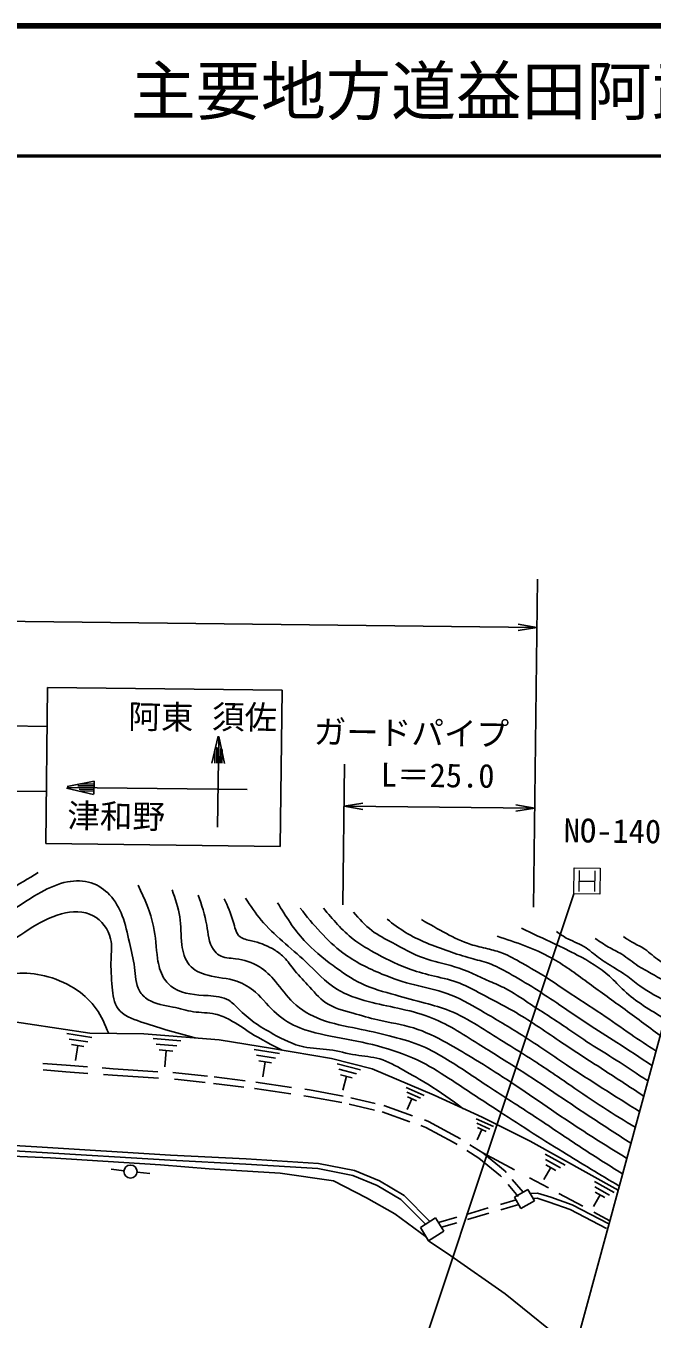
# Model space of a CAD drawing. Units: millimetres, scale not verified. Extents: x 40000 to 680000, y 20000 to 380000.
# Drawn here: x 208696 to 256777, y 280602 to 380000 of the extents above; entities that cross this region are included whole.
import ezdxf
from ezdxf.enums import TextEntityAlignment as Align

# ---------------------------------------------------------------- set-up
doc = ezdxf.new("R2010")
doc.units = ezdxf.units.MM
doc.header["$LTSCALE"] = 1000
for name, color, linetype, lineweight in [('M-BGD', 7, 'Continuous', 25), ('M-BGD-RSTR', 7, 'Continuous', 5), ('M-BMK-SRVR', 3, 'Continuous', 25), ('M-STR-STR3', 7, 'Continuous', 25), ('M-STR-STRC', 7, 'Continuous', 25), ('M-TTL', 2, 'Continuous', 140), ('M-TTL-LINE', 7, 'Continuous', 50)]:
    doc.layers.add(name, color=color, linetype=linetype, lineweight=lineweight)
doc.layers.add('M-TTL-TXT', color=7, linetype='Continuous')
doc.styles.add('ＭＳ ゴシック', font='')
doc.styles.get('ＭＳ ゴシック').set_extended_font_data('MS Gothic')

# ---------------------------------------------------------------- blocks, each defined once
blk = doc.blocks.new('open_arrow')
at = {"color": 0, "linetype": 'Continuous', "lineweight": -2}
blk.add_lwpolyline([(7.5, 1.25), (0, 0), (7.5, -1.25)], dxfattribs=at)

msp = doc.modelspace()

# ---------------------------------------------------------------- linework, layer by layer
at = {"layer": 'M-BGD'}
for p, q in [((213612, 302580), (204096, 304018)), ((211828, 302544), (213754, 302261)), ((217760, 302530), (213612, 302580)), ((223537, 302063), (217760, 302530)), ((218474, 302174), (220582, 301998)), ((212013, 302121), (213460, 301914)), ((212198, 301699), (213156, 301558)), ((212503, 300475), (212677, 301633)), ((218708, 301731), (220287, 301602)), ((218933, 301288), (219982, 301206)), ((219357, 299983), (219463, 301252)), ((227633, 301396), (223537, 302063)), ((226224, 301321), (228170, 301007)), ((232170, 300635), (227633, 301396)), ((211797, 300119), (209997, 300258)), ((226409, 300898), (227866, 300661)), ((226584, 300466), (227552, 300305)), ((226879, 299213), (227073, 300390)), ((235294, 299848), (232170, 300635)), ((232591, 300224), (234396, 299772)), ((211758, 299620), (210012, 299756)), ((213447, 299489), (211758, 299620)), ((213419, 299992), (211797, 300119)), ((215385, 299840), (214543, 299905)), ((215349, 299341), (214648, 299395)), ((218878, 299115), (215349, 299341)), ((218836, 299619), (215385, 299840)), ((220439, 299517), (219976, 299546)), ((222633, 299279), (220439, 299517)), ((225540, 298920), (223162, 299222)), ((232726, 299812), (234082, 299466)), ((232861, 299391), (233759, 299160)), ((233037, 298188), (233310, 299275)), ((240037, 297804), (235294, 299848)), ((220396, 299018), (220100, 299037)), ((222473, 298794), (220396, 299018)), ((225419, 298431), (223103, 298725)), ((226287, 298321), (226261, 298324)), ((229037, 297919), (226287, 298321)), ((229083, 298418), (226355, 298816)), ((230462, 298217), (230112, 298268)), ((233052, 297740), (230462, 298217)), ((237890, 298410), (239283, 297803)), ((230381, 297723), (230047, 297772)), ((232950, 297250), (230381, 297723)), ((235513, 297175), (233637, 297606)), ((237946, 298059), (238990, 297597)), ((237979, 296709), (238340, 297545)), ((237991, 297699), (238688, 297390)), ((243724, 296127), (240037, 297804)), ((235458, 296675), (233518, 297120)), ((238184, 295777), (236048, 296540)), ((238380, 296238), (236188, 297021)), ((239403, 295342), (239032, 295474)), ((239607, 295800), (239300, 295910)), ((241492, 294214), (239403, 295342)), ((241743, 294647), (239607, 295800)), ((243281, 296005), (244604, 295399)), ((243327, 295665), (244322, 295213)), ((243373, 295324), (244030, 295016)), ((247409, 294273), (243724, 296127)), ((209524, 293846), (197140, 294552)), ((242063, 294449), (241743, 294647)), ((243342, 294374), (243701, 295170)), ((254166, 290516), (247409, 294273)), ((209500, 293446), (197119, 294153)), ((210589, 292989), (199990, 293495)), ((219777, 292814), (209500, 293446)), ((219799, 293213), (209524, 293846)), ((241819, 294012), (241492, 294214)), ((243480, 292984), (242546, 293562)), ((243772, 293391), (242784, 294003)), ((245485, 291981), (243772, 293391)), ((246204, 292090), (243772, 293391)), ((248559, 293291), (250099, 292433)), ((219023, 292454), (210589, 292989)), ((222768, 292163), (219023, 292454)), ((225594, 292525), (219777, 292814)), ((225617, 292925), (219799, 293213)), ((231114, 292169), (225594, 292525)), ((231166, 292567), (225617, 292925)), ((233924, 292025), (231166, 292567)), ((245134, 291623), (243480, 292984)), ((248475, 291322), (248997, 292246)), ((248584, 292881), (249737, 292237)), ((248609, 292461), (249374, 292032)), ((216231, 292000), (215243, 292122)), ((217230, 291888), (218219, 291786)), ((228222, 291809), (222768, 292163)), ((232303, 291231), (228222, 291809)), ((233808, 291640), (231114, 292169)), ((235675, 290867), (233808, 291640)), ((235855, 291225), (233924, 292025)), ((245216, 291527), (245134, 291623)), ((245573, 291879), (245485, 291981)), ((246879, 290356), (246034, 291341)), ((248813, 290694), (247352, 291475)), ((234860, 289925), (232303, 291231)), ((237485, 289793), (235675, 290867)), ((237733, 290111), (235855, 291225)), ((246499, 290031), (245715, 290945)), ((246219, 289987), (247248, 290563)), ((247248, 290563), (247737, 289691)), ((247990, 290295), (247419, 290258)), ((249008, 289970), (247990, 290295)), ((251462, 289276), (249626, 290259)), ((252364, 291176), (253864, 290337)), ((252389, 290775), (253512, 290142)), ((252404, 290365), (253159, 289946)), ((237034, 288697), (234860, 289925)), ((239374, 287892), (237485, 289793)), ((239722, 288110), (237733, 290111)), ((246335, 289779), (245128, 289422)), ((246536, 289421), (245155, 289013)), ((246708, 289114), (246219, 289987)), ((247737, 289691), (246708, 289114)), ((247940, 289891), (247636, 289871)), ((248881, 289591), (247940, 289891)), ((250487, 289029), (248881, 289591)), ((250647, 289396), (249008, 289970)), ((253463, 287922), (250647, 289396)), ((252281, 289256), (252782, 290160)), ((239450, 286901), (237034, 288697)), ((238984, 287648), (240153, 288379)), ((240153, 288379), (240789, 287361)), ((241774, 288430), (240379, 288017)), ((244193, 289145), (242528, 288653)), ((244243, 288743), (242598, 288256)), ((253277, 287568), (250487, 289029)), ((253530, 288170), (252315, 288819)), ((239619, 286631), (238984, 287648)), ((240789, 287361), (239619, 286631)), ((241785, 288016), (240599, 287665)), ((241324, 285471), (239619, 286631)), ((245497, 282559), (241324, 285471)), ((250834, 278236), (245497, 282559))]:
    msp.add_line(p, q, dxfattribs=at)
msp.add_circle((216728, 291942), 500, dxfattribs=at)
for points, knots in [([(209649, 314917), (208899, 314470), (208149, 314023), (207394, 313584), (206300, 312949), (205196, 312332), (204084, 311725), (202760, 311003), (201425, 310295), (200036, 309705), (199147, 309328), (198235, 308998), (197304, 308746), (196537, 308539), (195756, 308383), (194974, 308236), (194173, 308085), (193370, 307942), (192561, 307868), (191273, 307751), (189968, 307809), (188680, 307971), (187266, 308150), (185872, 308455), (184525, 308900), (183392, 309274), (182292, 309748), (181197, 310215), (180079, 310692), (178965, 311161), (177813, 311588), (176719, 311993), (175591, 312360), (174656, 313014), (173909, 313537), (173285, 314243), (172638, 314909), (171813, 315758), (170949, 316541), (170117, 317376), (169640, 317856), (169173, 318353), (168661, 318783), (168169, 319195), (167636, 319545), (167058, 319879), (166733, 320067), (166393, 320250), (166043, 320288), (165586, 320337), (165113, 320140), (164651, 319964), (163880, 319671), (163142, 319436), (162375, 319255), (161781, 319115), (161170, 319008), (160557, 318937), (159596, 318825), (158631, 318804), (157665, 318801), (156654, 318799), (155643, 318817), (154634, 318894), (153626, 318972), (152621, 319110), (151635, 319327), (150162, 319652), (148732, 320153), (147316, 320683), (145265, 321451), (143244, 322279), (141224, 323108)], [0, 0, 0, 0, 1, 1, 1, 2, 2, 2, 3, 3, 3, 4, 4, 4, 5, 5, 5, 6, 6, 6, 7, 7, 7, 8, 8, 8, 9, 9, 9, 10, 10, 10, 11, 11, 11, 12, 12, 12, 13, 13, 13, 14, 14, 14, 15, 15, 15, 16, 16, 16, 17, 17, 17, 18, 18, 18, 19, 19, 19, 20, 20, 20, 21, 21, 21, 22, 22, 22, 23, 23, 23, 24, 24, 24, 24]), ([(228375, 301272), (227557, 301687), (226738, 302102), (225966, 302592), (225433, 302931), (224922, 303305), (224362, 303603), (224005, 303794), (223627, 303953), (223234, 304042), (222689, 304165), (222116, 304152), (221564, 304232), (221031, 304310), (220517, 304476), (219982, 304591), (219330, 304732), (218647, 304799), (218090, 305152), (217818, 305325), (217576, 305565), (217418, 305841), (217117, 306364), (217119, 307014), (217043, 307631), (216961, 308296), (216789, 308923), (216641, 309562), (216482, 310248), (216351, 310948), (216099, 311609), (215876, 312194), (215559, 312749), (215126, 313208), (214737, 313620), (214254, 313955), (213720, 314132), (213135, 314325), (212488, 314329), (211879, 314211), (211161, 314071), (210495, 313763), (209857, 313413), (209125, 313010), (208430, 312552), (207744, 312078), (207046, 311595), (206357, 311096), (205630, 310658), (204781, 310147), (203880, 309719), (202978, 309302), (202107, 308898), (201235, 308503), (200357, 308114), (199204, 307605), (198043, 307106), (196827, 306768), (195619, 306433), (194358, 306256), (193108, 306275), (192113, 306289), (191125, 306427), (190136, 306565)], [0, 0, 0, 0, 1, 1, 1, 2, 2, 2, 3, 3, 3, 4, 4, 4, 5, 5, 5, 6, 6, 6, 7, 7, 7, 8, 8, 8, 9, 9, 9, 10, 10, 10, 11, 11, 11, 12, 12, 12, 13, 13, 13, 14, 14, 14, 15, 15, 15, 16, 16, 16, 17, 17, 17, 18, 18, 18, 19, 19, 19, 20, 20, 20, 21, 21, 21, 21]), ([(242242, 296801), (241377, 297436), (240513, 298071), (239606, 298631), (238982, 299016), (238337, 299365), (237692, 299731), (237098, 300067), (236503, 300416), (235860, 300603), (235269, 300774), (234637, 300808), (234022, 300908), (233346, 301019), (232690, 301209), (232015, 301301), (231356, 301391), (230678, 301386), (230033, 301523), (229211, 301697), (228442, 302101), (227693, 302515), (227188, 302794), (226691, 303079), (226230, 303411), (225803, 303718), (225407, 304066), (225024, 304446), (224783, 304686), (224547, 304938), (224267, 305107), (223816, 305378), (223251, 305428), (222684, 305466), (221745, 305527), (220802, 305553), (220056, 306036), (219745, 306237), (219468, 306518), (219272, 306839), (219001, 307281), (218885, 307799), (218808, 308318), (218684, 309150), (218661, 309983), (218498, 310787), (218276, 311876), (217796, 312912), (217317, 313947)], [0, 0, 0, 0, 1, 1, 1, 2, 2, 2, 3, 3, 3, 4, 4, 4, 5, 5, 5, 6, 6, 6, 7, 7, 7, 8, 8, 8, 9, 9, 9, 10, 10, 10, 11, 11, 11, 12, 12, 12, 13, 13, 13, 14, 14, 14, 15, 15, 15, 16, 16, 16, 16]), ([(219918, 313603), (220160, 312914), (220402, 312225), (220508, 311523), (220614, 310826), (220584, 310116), (220677, 309383), (220749, 308816), (220893, 308235), (221241, 307821), (221582, 307417), (222117, 307172), (222657, 307027), (223413, 306825), (224176, 306820), (224886, 306579), (225412, 306401), (225907, 306092), (226333, 305720), (226913, 305213), (227364, 304586), (227933, 304081), (228457, 303617), (229081, 303255), (229734, 302991), (230745, 302581), (231827, 302406), (232898, 302208), (233976, 302008), (235043, 301786), (236096, 301489), (237126, 301198), (238143, 300836), (239095, 300352), (239909, 299938), (240677, 299434), (241442, 298931), (242547, 298204), (243647, 297476), (244752, 296753), (246463, 295634), (248187, 294529), (249927, 293452), (251361, 292565), (252806, 291697), (254251, 290829)], [0, 0, 0, 0, 1, 1, 1, 2, 2, 2, 3, 3, 3, 4, 4, 4, 5, 5, 5, 6, 6, 6, 7, 7, 7, 8, 8, 8, 9, 9, 9, 10, 10, 10, 11, 11, 11, 12, 12, 12, 13, 13, 13, 14, 14, 14, 15, 15, 15, 15]), ([(254506, 291767), (253380, 292474), (252254, 293180), (251144, 293911), (250008, 294659), (248888, 295431), (247752, 296181), (246582, 296952), (245396, 297699), (244228, 298471), (243109, 299211), (242007, 299974), (240853, 300666), (240212, 301050), (239554, 301412), (238863, 301691), (238129, 301987), (237357, 302189), (236585, 302380), (235771, 302581), (234957, 302771), (234136, 302938), (233197, 303129), (232250, 303291), (231348, 303633), (230566, 303929), (229819, 304360), (229224, 304934), (228716, 305424), (228319, 306018), (227855, 306565), (227493, 306993), (227089, 307393), (226622, 307685), (226079, 308026), (225449, 308222), (224787, 308303), (224352, 308355), (223903, 308358), (223544, 308573), (223368, 308677), (223214, 308832), (223095, 309003), (222723, 309538), (222691, 310226), (222579, 310880), (222442, 311683), (222185, 312433), (221927, 313183)], [0, 0, 0, 0, 1, 1, 1, 2, 2, 2, 3, 3, 3, 4, 4, 4, 5, 5, 5, 6, 6, 6, 7, 7, 7, 8, 8, 8, 9, 9, 9, 10, 10, 10, 11, 11, 11, 12, 12, 12, 13, 13, 13, 14, 14, 14, 15, 15, 15, 16, 16, 16, 16]), ([(254829, 292958), (253468, 293803), (252106, 294648), (250769, 295530), (248939, 296736), (247155, 298012), (245319, 299210), (244529, 299726), (243729, 300227), (242924, 300717), (242298, 301098), (241669, 301472), (241025, 301826), (240199, 302281), (239347, 302704), (238450, 302982), (237560, 303258), (236625, 303391), (235719, 303601), (235082, 303749), (234459, 303935), (233818, 304113), (233088, 304316), (232334, 304509), (231725, 304921), (231191, 305283), (230768, 305814), (230324, 306307), (229950, 306722), (229560, 307110), (229214, 307543), (228947, 307877), (228707, 308238), (228395, 308530), (228164, 308746), (227895, 308924), (227619, 309078), (227120, 309355), (226600, 309550), (226013, 309684), (225696, 309756), (225359, 309809), (225136, 309988), (224826, 310235), (224737, 310724), (224612, 311167), (224432, 311809), (224177, 312357), (223922, 312904)], [0, 0, 0, 0, 1, 1, 1, 2, 2, 2, 3, 3, 3, 4, 4, 4, 5, 5, 5, 6, 6, 6, 7, 7, 7, 8, 8, 8, 9, 9, 9, 10, 10, 10, 11, 11, 11, 12, 12, 12, 13, 13, 13, 14, 14, 14, 15, 15, 15, 16, 16, 16, 16]), ([(255145, 294123), (254051, 294832), (252957, 295540), (251870, 296261), (250111, 297426), (248370, 298622), (246599, 299761), (245550, 300437), (244490, 301093), (243429, 301764), (242205, 302538), (240980, 303332), (239635, 303839), (238870, 304127), (238065, 304323), (237263, 304498), (236503, 304665), (235745, 304814), (234987, 305012), (234143, 305231), (233298, 305512), (232570, 305963), (231672, 306520), (230950, 307338), (230167, 308081), (229023, 309165), (227748, 310090), (226756, 311279), (226322, 311800), (225942, 312373), (225562, 312945)], [0, 0, 0, 0, 1, 1, 1, 2, 2, 2, 3, 3, 3, 4, 4, 4, 5, 5, 5, 6, 6, 6, 7, 7, 7, 8, 8, 8, 9, 9, 9, 10, 10, 10, 10]), ([(255478, 295351), (254660, 295847), (253842, 296342), (253039, 296861), (252194, 297407), (251364, 297978), (250536, 298549), (249609, 299187), (248683, 299826), (247738, 300438), (246942, 300953), (246134, 301449), (245331, 301951), (244686, 302356), (244044, 302765), (243391, 303162), (242693, 303587), (241983, 303998), (241228, 304302), (240622, 304546), (239987, 304721), (239355, 304893), (238590, 305102), (237828, 305306), (237061, 305515), (236180, 305754), (235292, 305998), (234474, 306387), (233698, 306756), (232986, 307254), (232289, 307774), (231494, 308366), (230720, 308985), (230060, 309706), (229268, 310572), (228643, 311586), (228017, 312600)], [0, 0, 0, 0, 1, 1, 1, 2, 2, 2, 3, 3, 3, 4, 4, 4, 5, 5, 5, 6, 6, 6, 7, 7, 7, 8, 8, 8, 9, 9, 9, 10, 10, 10, 11, 11, 11, 12, 12, 12, 12]), ([(255807, 296561), (253928, 297741), (252049, 298921), (250202, 300153), (248993, 300960), (247797, 301788), (246571, 302562), (245610, 303167), (244631, 303738), (243644, 304313), (242789, 304812), (241928, 305313), (241004, 305641), (240211, 305922), (239371, 306075), (238551, 306285), (237693, 306506), (236857, 306789), (236034, 307125), (234979, 307557), (233946, 308074), (233042, 308748), (231780, 309689), (230770, 310935), (229759, 312181)], [0, 0, 0, 0, 1, 1, 1, 2, 2, 2, 3, 3, 3, 4, 4, 4, 5, 5, 5, 6, 6, 6, 7, 7, 7, 8, 8, 8, 8]), ([(256129, 297748), (255005, 298487), (253881, 299225), (252755, 299957), (251713, 300634), (250669, 301305), (249637, 301999), (248470, 302783), (247318, 303595), (246102, 304293), (245297, 304754), (244464, 305165), (243643, 305609), (243110, 305898), (242581, 306200), (242020, 306420), (241396, 306665), (240731, 306806), (240072, 306963), (239455, 307110), (238843, 307271), (238248, 307480), (237365, 307789), (236521, 308204), (235689, 308649), (235039, 308996), (234396, 309361), (233822, 309809), (232963, 310479), (232257, 311333), (231550, 312187)], [0, 0, 0, 0, 1, 1, 1, 2, 2, 2, 3, 3, 3, 4, 4, 4, 5, 5, 5, 6, 6, 6, 7, 7, 7, 8, 8, 8, 9, 9, 9, 10, 10, 10, 10]), ([(221708, 302211), (220949, 302417), (220190, 302624), (219451, 302841), (218806, 303030), (218176, 303228), (217503, 303459), (216850, 303683), (216157, 303940), (215786, 304443), (215460, 304886), (215383, 305520), (215324, 306121), (215253, 306856), (215209, 307541), (215236, 308247), (215257, 308774), (215317, 309314), (215199, 309835), (215034, 310564), (214520, 311258), (213860, 311608), (213135, 311992), (212233, 311960), (211424, 311751), (210513, 311515), (209719, 311053), (208945, 310562), (208075, 310010), (207228, 309421), (206346, 308893), (205505, 308389), (204632, 307941), (203750, 307507), (202716, 306998), (201670, 306510), (200588, 306128), (199376, 305700), (198119, 305404), (196862, 305108)], [0, 0, 0, 0, 1, 1, 1, 2, 2, 2, 3, 3, 3, 4, 4, 4, 5, 5, 5, 6, 6, 6, 7, 7, 7, 8, 8, 8, 9, 9, 9, 10, 10, 10, 11, 11, 11, 12, 12, 12, 13, 13, 13, 13]), ([(256443, 298907), (255642, 299450), (254841, 299993), (254023, 300511), (253354, 300934), (252673, 301341), (252009, 301772), (251380, 302181), (250766, 302612), (250144, 303032), (249194, 303672), (248228, 304285), (247272, 304922), (246701, 305302), (246134, 305691), (245529, 306007), (245137, 306211), (244728, 306385), (244323, 306565), (243429, 306964), (242547, 307396), (241615, 307687), (240825, 307933), (239997, 308078), (239223, 308359), (238385, 308662), (237610, 309125), (236813, 309550), (236281, 309835), (235738, 310102), (235265, 310460), (234735, 310860), (234291, 311374), (233847, 311887)], [0, 0, 0, 0, 1, 1, 1, 2, 2, 2, 3, 3, 3, 4, 4, 4, 5, 5, 5, 6, 6, 6, 7, 7, 7, 8, 8, 8, 9, 9, 9, 10, 10, 10, 11, 11, 11, 11]), ([(256766, 300095), (255868, 300691), (254970, 301287), (254064, 301871), (253320, 302351), (252570, 302822), (251830, 303308), (251113, 303779), (250406, 304264), (249695, 304744), (249061, 305172), (248425, 305597), (247780, 306004), (247128, 306416), (246466, 306811), (245790, 307191), (245280, 307478), (244763, 307756), (244216, 307952), (243775, 308111), (243314, 308216), (242860, 308340), (242285, 308497), (241721, 308684), (241159, 308880), (240588, 309078), (240019, 309285), (239460, 309519), (238901, 309752), (238350, 310012), (237837, 310330), (237349, 310631), (236894, 310984), (236438, 311336)], [0, 0, 0, 0, 1, 1, 1, 2, 2, 2, 3, 3, 3, 4, 4, 4, 5, 5, 5, 6, 6, 6, 7, 7, 7, 8, 8, 8, 9, 9, 9, 10, 10, 10, 11, 11, 11, 11]), ([(257070, 301218), (256422, 301640), (255773, 302062), (255136, 302502), (254388, 303017), (253656, 303555), (252903, 304062), (252021, 304657), (251111, 305209), (250227, 305802), (249702, 306153), (249187, 306519), (248656, 306860), (248048, 307251), (247420, 307610), (246789, 307971), (246301, 308250), (245811, 308530), (245289, 308731), (244922, 308872), (244540, 308974), (244155, 309066), (243716, 309172), (243275, 309266), (242848, 309404), (242199, 309612), (241583, 309921), (240978, 310243), (240330, 310587), (239696, 310946), (239061, 311305)], [0, 0, 0, 0, 1, 1, 1, 2, 2, 2, 3, 3, 3, 4, 4, 4, 5, 5, 5, 6, 6, 6, 7, 7, 7, 8, 8, 8, 9, 9, 9, 10, 10, 10, 10]), ([(257742, 303695), (256647, 304342), (255552, 304990), (254631, 305848), (254248, 306205), (253896, 306598), (253507, 306950), (252772, 307613), (251908, 308126), (251027, 308588), (250450, 308891), (249867, 309171), (249281, 309450), (248439, 309851), (247593, 310247), (246747, 310643)], [0, 0, 0, 0, 1, 1, 1, 2, 2, 2, 3, 3, 3, 4, 4, 4, 5, 5, 5, 5]), ([(258076, 304923), (257300, 305321), (256525, 305720), (255824, 306229), (255467, 306489), (255129, 306777), (254769, 307034), (254321, 307354), (253838, 307624), (253370, 307916), (252987, 308155), (252614, 308409), (252266, 308697), (252079, 308851), (251900, 309014), (251702, 309149), (251275, 309439), (250761, 309591), (250300, 309834), (249998, 309993), (249720, 310190), (249441, 310388)], [0, 0, 0, 0, 1, 1, 1, 2, 2, 2, 3, 3, 3, 4, 4, 4, 5, 5, 5, 6, 6, 6, 7, 7, 7, 7]), ([(257390, 302398), (256434, 303109), (255478, 303820), (254517, 304523), (253604, 305191), (252687, 305851), (251772, 306523), (250879, 307179), (249987, 307846), (249025, 308378), (247732, 309092), (246312, 309562), (244891, 310031)], [0, 0, 0, 0, 1, 1, 1, 2, 2, 2, 3, 3, 3, 4, 4, 4, 4]), ([(258415, 306175), (257765, 306559), (257115, 306942), (256455, 307310), (256206, 307449), (255956, 307585), (255718, 307740), (255281, 308024), (254884, 308370), (254442, 308646), (254118, 308849), (253769, 309013), (253435, 309202), (253080, 309403), (252742, 309630), (252403, 309858)], [0, 0, 0, 0, 1, 1, 1, 2, 2, 2, 3, 3, 3, 4, 4, 4, 5, 5, 5, 5]), ([(258729, 307332), (258197, 307618), (257664, 307903), (257184, 308266), (256813, 308547), (256474, 308875), (256081, 309121), (255813, 309289), (255521, 309419), (255245, 309576), (255017, 309707), (254800, 309856), (254582, 310005)], [0, 0, 0, 0, 1, 1, 1, 2, 2, 2, 3, 3, 3, 4, 4, 4, 4]), ([(215055, 302563), (214774, 303223), (214493, 303883), (214086, 304464), (213703, 305009), (213208, 305483), (212657, 305870), (211974, 306348), (211205, 306691), (210403, 306917), (209694, 307116), (208960, 307224), (208224, 307198), (207411, 307170), (206596, 306980), (205865, 306631), (205371, 306396), (204916, 306089), (204439, 305827), (203343, 305225), (202133, 304860), (200923, 304496)], [0, 0, 0, 0, 1, 1, 1, 2, 2, 2, 3, 3, 3, 4, 4, 4, 5, 5, 5, 6, 6, 6, 7, 7, 7, 7])]:
    msp.add_open_spline(points, degree=3, knots=knots, dxfattribs=at)
at = {"layer": 'M-BGD-RSTR'}
for p, q in [((250771, 313288), (250795, 315287)), ((250795, 315287), (252794, 315263)), ((252794, 315263), (252770, 313264)), ((251182, 315073), (251163, 313473)), ((251172, 314273), (252372, 314258)), ((252382, 315058), (252363, 313458)), ((252770, 313264), (250771, 313288))]:
    msp.add_line(p, q, dxfattribs=at)
at = {"layer": 'M-BMK-SRVR'}
msp.add_line((264487, 328551), (245566, 258821), dxfattribs=at)
at = {"layer": 'M-STR-STR3'}
for p, q in [((247675, 312260), (247978, 337465)), ((160787, 334796), (247933, 333748)), ((233037, 312436), (233167, 323245)), ((233128, 320038), (247766, 319862)), ((250771, 313288), (234584, 264620))]:
    msp.add_line(p, q, dxfattribs=at)
at = {"layer": 'M-STR-STRC'}
for p, q in [((210368, 329155), (210224, 317156)), ((210368, 329155), (228367, 328939)), ((228367, 328939), (228222, 316939)), ((207332, 326191), (210332, 326155)), ((222981, 323344), (223450, 325403)), ((223417, 318414), (223501, 325366)), ((223958, 323303), (223508, 325394)), ((223216, 324373), (223204, 323341)), ((223366, 324568), (223351, 323339)), ((223629, 324470), (223616, 323336)), ((223757, 324377), (223744, 323335)), ((207272, 321192), (210272, 321155)), ((213888, 320925), (211809, 321424)), ((213929, 321948), (211860, 321528)), ((225693, 321306), (211863, 321473)), ((212696, 321593), (213925, 321578)), ((212788, 321327), (213922, 321314)), ((212878, 321198), (213920, 321185)), ((212894, 321738), (213927, 321726)), ((213917, 320948), (213929, 321948)), ((210224, 317156), (228222, 316939))]:
    msp.add_line(p, q, dxfattribs=at)
at = {"layer": 'M-TTL'}
msp.add_line((680000, 380000), (40000, 380000), dxfattribs=at)
at = {"layer": 'M-TTL-LINE'}
msp.add_line((40000, 370000), (680000, 370000), dxfattribs=at)

# ---------------------------------------------------------------- block references
at = {"layer": 'M-STR-STR3', "xscale": 193, "yscale": 193}
for p, rotation in [((247933, 333748), 179.3), ((233128, 320038), 359.3), ((247766, 319862), 179.3)]:
    msp.add_blockref('open_arrow', p, dxfattribs=dict(at, rotation=rotation))

# ---------------------------------------------------------------- texts
at = {"layer": 'M-STR-STR3', "style": 'ＭＳ ゴシック'}
for s, p in [('ガードパイプ', (230773, 324288)), ('L＝25.0', (235929, 320992)), ('NO-140-1', (249975, 316708))]:
    msp.add_text(s, height=1833, rotation=359.311, dxfattribs=at).set_placement(p, align=Align.BOTTOM_LEFT)
at = {"layer": 'M-STR-STRC', "style": 'ＭＳ ゴシック'}
for s, p in [('阿東', (216547, 325461)), ('須佐', (222974, 325438)), ('津和野', (211861, 317840))]:
    msp.add_text(s, height=1833, rotation=359.311, dxfattribs=at).set_placement(p, align=Align.BOTTOM_LEFT)
at = {"layer": 'M-TTL-TXT', "style": 'ＭＳ ゴシック'}
msp.add_text('主要地方道益田阿武線', height=3666, dxfattribs=at).set_placement((216734, 375000), align=Align.MIDDLE_LEFT)

doc.saveas('drawing.dxf')
